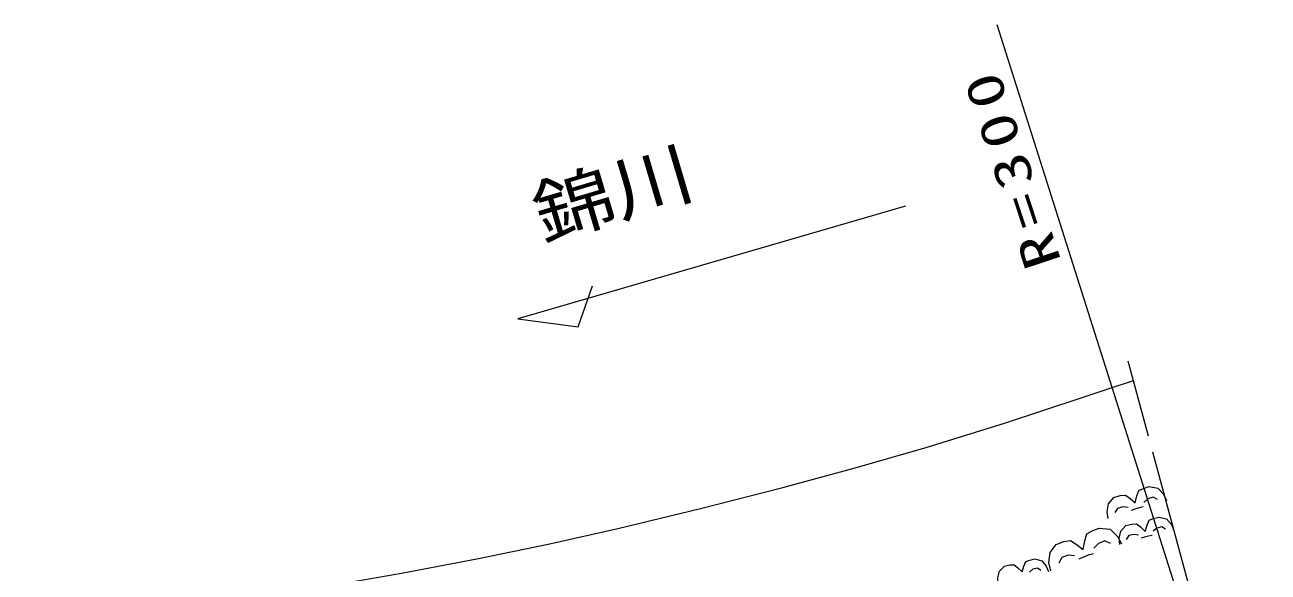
# Model space of a CAD drawing. Units: millimetres, scale not verified. Extents: x 40000 to 680000, y 20000 to 380000.
# Drawn here: x 204637 to 266223, y 311034 to 338125 of the extents above; entities that cross this region are included whole.
import ezdxf
from ezdxf.enums import TextEntityAlignment as Align

# ---------------------------------------------------------------- set-up
doc = ezdxf.new("R2010")
doc.units = ezdxf.units.MM
doc.header["$LTSCALE"] = 1000
doc.layers.add('S-BGD', color=1, linetype='Continuous', lineweight=13)
doc.layers.add('S-BGD-HTXT', color=6, linetype='Continuous', lineweight=13)
doc.styles.add('ＭＳ ゴシック', font='')
doc.styles.get('ＭＳ ゴシック').set_extended_font_data('MS Gothic')

msp = doc.modelspace()

# ---------------------------------------------------------------- linework, layer by layer
at = {"layer": 'S-BGD'}
msp.add_line((248263, 329157), (229057, 323577), dxfattribs=at)
for points in [[(229057, 323577), (232038, 323173), (232751, 325202)], [(258292, 313683), (258242, 314025), (258310, 314420), (258581, 314726), (258893, 314823), (259155, 314849), (259380, 314688), (259641, 314459), (259725, 314803), (259822, 315079), (260046, 315180), (260336, 315270), (260764, 315196), (261041, 314892), (261192, 314582)], [(260742, 314625), (260531, 314742), (260270, 314661), (260071, 314481)], [(259283, 314229), (259032, 314270), (258764, 314187), (258630, 313979)], [(260028, 314261), (259828, 314215), (259676, 314168), (259439, 314086)], [(258875, 312399), (258843, 312712), (258922, 313069), (259180, 313337), (259468, 313413), (259708, 313426), (259907, 313270), (260136, 313051), (260226, 313361), (260326, 313609), (260533, 313692), (260801, 313762), (261188, 313678), (261428, 313390), (261554, 313101)], [(255456, 311092), (255367, 311510), (255421, 312003), (255731, 312402), (256109, 312546), (256431, 312598), (256721, 312417), (257061, 312155), (257139, 312586), (257237, 312935), (257504, 313077), (257856, 313211), (258390, 313153), (258756, 312800), (258967, 312428)], [(259801, 312856), (259573, 312904), (259326, 312839), (259195, 312654)], [(261145, 313158), (260958, 313274), (260717, 313211), (260529, 313054)], [(258408, 312446), (258138, 312575), (257822, 312454), (257591, 312216)], [(260481, 312855), (260296, 312821), (260156, 312784), (259936, 312720)], [(252858, 310467), (252835, 310757), (252915, 311085), (253160, 311326), (253427, 311390), (253649, 311397), (253828, 311249), (254035, 311042), (254125, 311326), (254222, 311553), (254415, 311625), (254664, 311684), (255019, 311597), (255234, 311327), (255344, 311057)], [(256638, 311843), (256324, 311874), (255999, 311751), (255850, 311483)], [(257555, 311941), (257311, 311868), (257127, 311798), (256841, 311679)], [(254968, 311119), (254798, 311230), (254574, 311177), (254397, 311036)]]:
    msp.add_lwpolyline(points, dxfattribs=at)
at = {"layer": 'S-BGD-HTXT'}
for p, q in [((266183, 295956), (252793, 338125)), ((260296, 317759), (259284, 321480)), ((266223, 295968), (260508, 316977))]:
    msp.add_line(p, q, dxfattribs=at)
msp.add_lwpolyline([(204637, 309019), (207307, 309066), (209974, 309173), (211995, 309327), (214022, 309542), (216765, 309905), (219499, 310328), (223300, 310988), (227101, 311709), (230558, 312418), (234003, 313186), (238104, 314179), (242190, 315229), (245769, 316199), (249332, 317226), (253158, 318413), (256967, 319657), (258257, 320086), (259546, 320516)], dxfattribs=at)

# ---------------------------------------------------------------- texts
at = {"layer": 'S-BGD', "style": 'ＭＳ ゴシック', "width": 1.15}
msp.add_text('錦川', height=2566, rotation=16.5, dxfattribs=at).set_placement((230485, 326686), align=Align.BOTTOM_LEFT)
at = {"layer": 'S-BGD-HTXT', "insert": (256018, 326428), "char_height": 1833, "attachment_point": 7, "rotation": 108.3, "style": 'ＭＳ ゴシック'}
msp.add_mtext('\\T1.24;\\W1.35;R=300', dxfattribs=at)

doc.saveas('drawing.dxf')
